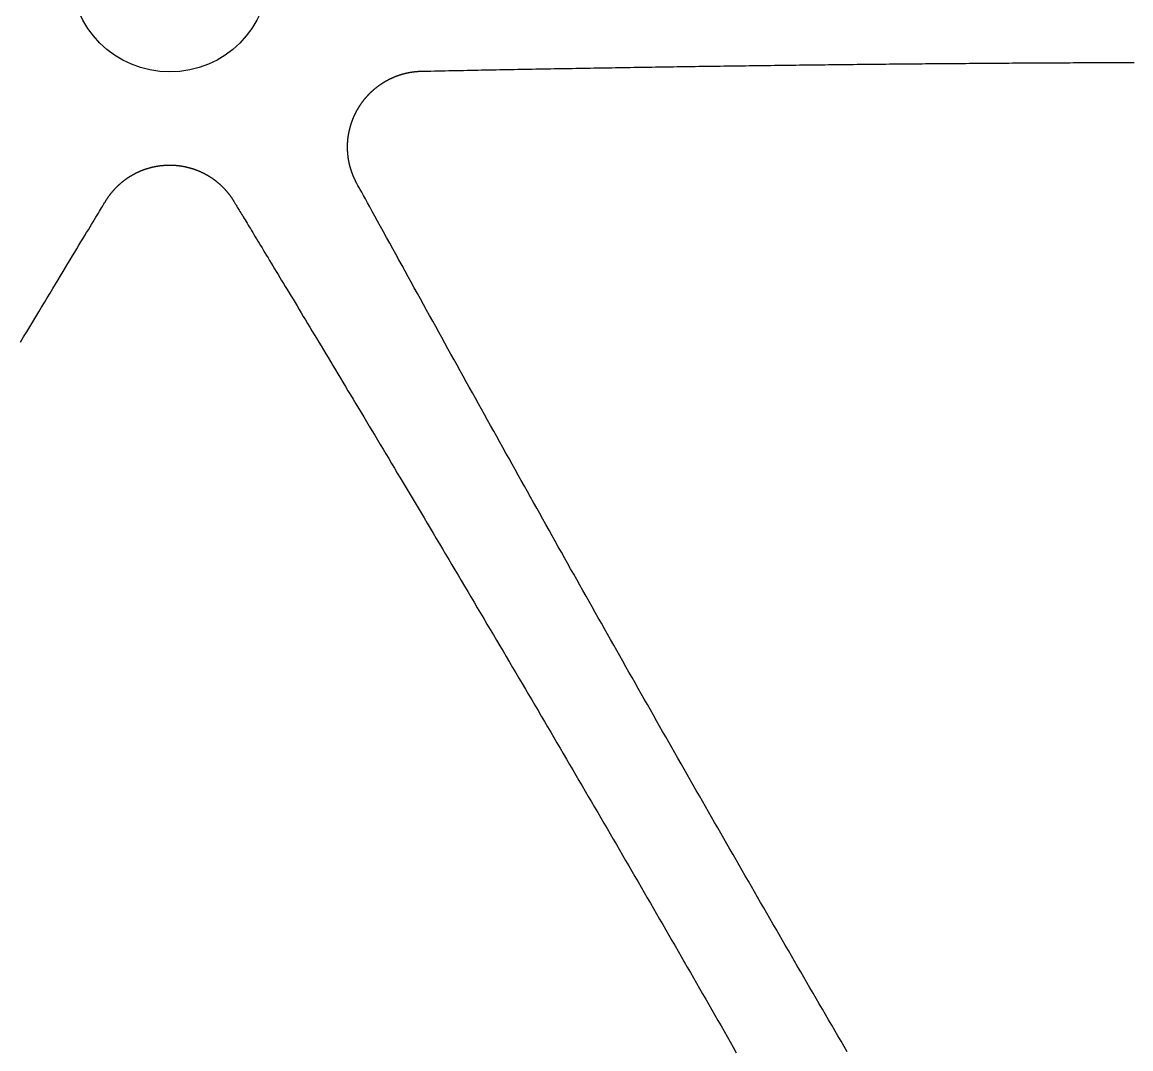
# Model space of a CAD drawing. Extents: x -3 to 136, y 0 to 121.
# Drawn here: x 81.09 to 97.9, y 15.56 to 31.12 of the extents above; entities that cross this region are included whole.
import ezdxf

# ---------------------------------------------------------------- set-up
doc = ezdxf.new("R2010")
doc.units = 0
doc.layers.get('0').update_dxf_attribs({"linetype": 'CONTINUOUS'})

msp = doc.modelspace()

# ---------------------------------------------------------------- linework, layer by layer
for points in [[(87.1494, 30.3795, 0), (87.1838, 30.3802, 0), (87.2321, 30.3812, 0), (87.288, 30.3823, 0), (87.3429, 30.3834, 0), (87.3977, 30.3845, 0), (87.453, 30.3856, 0), (87.5082, 30.3867, 0), (87.5633, 30.3878, 0), (87.6183, 30.3889, 0), (87.6732, 30.39, 0), (87.7281, 30.3911, 0), (87.7829, 30.3921, 0), (87.8378, 30.3932, 0), (87.8927, 30.3943, 0), (87.9476, 30.3953, 0), (88.0026, 30.3964, 0), (88.0576, 30.3975, 0), (88.1127, 30.3985, 0), (88.1676, 30.3996, 0), (88.2226, 30.4006, 0), (88.2776, 30.4016, 0), (88.3326, 30.4027, 0), (88.3875, 30.4037, 0), (88.4424, 30.4047, 0), (88.4974, 30.4058, 0), (88.5523, 30.4068, 0), (88.6072, 30.4078, 0), (88.6621, 30.4088, 0), (88.717, 30.4098, 0), (88.7719, 30.4108, 0), (88.8268, 30.4118, 0), (88.8817, 30.4128, 0), (88.9366, 30.4138, 0), (88.9915, 30.4148, 0), (89.0464, 30.4158, 0), (89.1013, 30.4168, 0), (89.1562, 30.4178, 0), (89.2111, 30.4187, 0), (89.2659, 30.4197, 0), (89.3208, 30.4207, 0), (89.3757, 30.4216, 0), (89.4306, 30.4226, 0), (89.4855, 30.4235, 0), (89.5404, 30.4245, 0), (89.5954, 30.4254, 0), (89.6503, 30.4264, 0), (89.7052, 30.4273, 0), (89.7601, 30.4282, 0), (89.8151, 30.4291, 0), (89.87, 30.4301, 0), (89.925, 30.431, 0), (89.9799, 30.4319, 0), (90.0348, 30.4328, 0), (90.0897, 30.4337, 0), (90.1446, 30.4346, 0), (90.1995, 30.4355, 0), (90.2544, 30.4364, 0), (90.3092, 30.4373, 0), (90.3641, 30.4382, 0), (90.4189, 30.439, 0), (90.4737, 30.4399, 0), (90.5285, 30.4408, 0), (90.5833, 30.4416, 0), (90.6381, 30.4425, 0), (90.6929, 30.4434, 0), (90.7476, 30.4442, 0), (90.8024, 30.445, 0), (90.8572, 30.4459, 0), (90.9119, 30.4467, 0), (90.9666, 30.4476, 0), (91.0213, 30.4484, 0), (91.0761, 30.4492, 0), (91.1308, 30.45, 0), (91.1855, 30.4508, 0), (91.2402, 30.4516, 0), (91.2948, 30.4524, 0), (91.3495, 30.4532, 0), (91.4042, 30.454, 0), (91.4588, 30.4548, 0), (91.5135, 30.4556, 0), (91.5681, 30.4564, 0), (91.6228, 30.4571, 0), (91.6774, 30.4579, 0), (91.7321, 30.4587, 0), (91.7867, 30.4594, 0), (91.8413, 30.4602, 0), (91.8959, 30.4609, 0), (91.9505, 30.4617, 0), (92.0051, 30.4624, 0), (92.0597, 30.4631, 0), (92.1143, 30.4639, 0), (92.1689, 30.4646, 0), (92.2235, 30.4653, 0), (92.2781, 30.466, 0), (92.3327, 30.4667, 0), (92.3873, 30.4675, 0), (92.4419, 30.4682, 0), (92.4965, 30.4688, 0), (92.551, 30.4695, 0), (92.6056, 30.4702, 0), (92.6602, 30.4709, 0), (92.7148, 30.4716, 0), (92.7693, 30.4722, 0), (92.8239, 30.4729, 0), (92.8785, 30.4736, 0), (92.9331, 30.4742, 0), (92.9876, 30.4749, 0), (93.0422, 30.4755, 0), (93.0968, 30.4762, 0), (93.1513, 30.4768, 0), (93.2059, 30.4774, 0), (93.2605, 30.4781, 0), (93.3151, 30.4787, 0), (93.3697, 30.4793, 0), (93.4242, 30.4799, 0), (93.4788, 30.4805, 0), (93.5334, 30.4811, 0), (93.588, 30.4817, 0), (93.6426, 30.4823, 0), (93.6972, 30.4829, 0), (93.7518, 30.4835, 0), (93.8064, 30.484, 0), (93.861, 30.4846, 0), (93.9156, 30.4852, 0), (93.9702, 30.4857, 0), (94.0248, 30.4863, 0), (94.0795, 30.4868, 0), (94.1341, 30.4874, 0), (94.1887, 30.4879, 0), (94.2434, 30.4885, 0), (94.298, 30.489, 0), (94.3527, 30.4895, 0), (94.4073, 30.49, 0), (94.462, 30.4906, 0), (94.5167, 30.4911, 0), (94.5714, 30.4916, 0), (94.626, 30.4921, 0), (94.6807, 30.4926, 0), (94.7354, 30.493, 0), (94.7902, 30.4935, 0), (94.8449, 30.494, 0), (94.8996, 30.4945, 0), (94.9543, 30.495, 0), (95.0091, 30.4954, 0), (95.0638, 30.4959, 0), (95.1186, 30.4963, 0), (95.1734, 30.4968, 0), (95.2282, 30.4972, 0), (95.283, 30.4976, 0), (95.3378, 30.4981, 0), (95.3926, 30.4985, 0), (95.4474, 30.4989, 0), (95.5023, 30.4993, 0), (95.5571, 30.4997, 0), (95.612, 30.5002, 0), (95.6668, 30.5006, 0), (95.7217, 30.5009, 0), (95.7766, 30.5013, 0), (95.8315, 30.5017, 0), (95.8863, 30.5021, 0), (95.9411, 30.5025, 0), (95.9959, 30.5028, 0), (96.0506, 30.5032, 0), (96.1053, 30.5036, 0), (96.16, 30.5039, 0), (96.2146, 30.5042, 0), (96.2692, 30.5046, 0), (96.3238, 30.5049, 0), (96.3784, 30.5052, 0), (96.4329, 30.5056, 0), (96.4874, 30.5059, 0), (96.5419, 30.5062, 0), (96.5963, 30.5065, 0), (96.6508, 30.5068, 0), (96.7051, 30.5071, 0), (96.7595, 30.5074, 0), (96.8139, 30.5077, 0), (96.8682, 30.5079, 0), (96.9225, 30.5082, 0), (96.9767, 30.5085, 0), (97.031, 30.5088, 0), (97.0852, 30.509, 0), (97.1394, 30.5093, 0), (97.1935, 30.5095, 0), (97.2477, 30.5097, 0), (97.3018, 30.51, 0), (97.3559, 30.5102, 0), (97.41, 30.5104, 0), (97.464, 30.5107, 0), (97.5181, 30.5109, 0), (97.5721, 30.5111, 0), (97.6261, 30.5113, 0), (97.68, 30.5115, 0), (97.734, 30.5117, 0), (97.7879, 30.5118, 0), (97.8418, 30.512, 0), (97.8957, 30.5122, 0), (97.9495, 30.5124, 0)], [(86.1663, 28.6796, 0), (86.1638, 28.6842, 0), (86.1613, 28.6889, 0), (86.1588, 28.6935, 0), (86.1563, 28.6982, 0), (86.1539, 28.7029, 0), (86.1514, 28.7076, 0), (86.149, 28.7123, 0), (86.1467, 28.717, 0), (86.1443, 28.7217, 0), (86.142, 28.7264, 0), (86.1397, 28.7312, 0), (86.1374, 28.7359, 0), (86.1351, 28.7407, 0), (86.1329, 28.7454, 0), (86.1306, 28.7502, 0), (86.1284, 28.755, 0), (86.1263, 28.7598, 0), (86.1241, 28.7646, 0), (86.122, 28.7694, 0), (86.1199, 28.7743, 0), (86.1178, 28.7791, 0), (86.1157, 28.784, 0), (86.1137, 28.7888, 0), (86.1116, 28.7937, 0), (86.1096, 28.7986, 0), (86.1077, 28.8034, 0), (86.1057, 28.8083, 0), (86.1038, 28.8132, 0), (86.1019, 28.8182, 0), (86.1, 28.8231, 0), (86.0981, 28.828, 0), (86.0963, 28.8329, 0), (86.0945, 28.8379, 0), (86.0927, 28.8429, 0), (86.0909, 28.8478, 0), (86.0892, 28.8528, 0), (86.0875, 28.8578, 0), (86.0858, 28.8628, 0), (86.0841, 28.8678, 0), (86.0824, 28.8728, 0), (86.0808, 28.8778, 0), (86.0792, 28.8828, 0), (86.0776, 28.8878, 0), (86.076, 28.8929, 0), (86.0745, 28.8979, 0), (86.073, 28.903, 0), (86.0715, 28.908, 0), (86.07, 28.9131, 0), (86.0686, 28.9182, 0), (86.0672, 28.9232, 0), (86.0658, 28.9283, 0), (86.0644, 28.9334, 0), (86.063, 28.9385, 0), (86.0617, 28.9436, 0), (86.0604, 28.9488, 0), (86.0591, 28.9539, 0), (86.0579, 28.959, 0), (86.0566, 28.9641, 0), (86.0554, 28.9693, 0), (86.0542, 28.9744, 0), (86.0531, 28.9796, 0), (86.0519, 28.9847, 0), (86.0508, 28.9899, 0), (86.0497, 28.995, 0), (86.0487, 29.0002, 0), (86.0476, 29.0054, 0), (86.0466, 29.0105, 0), (86.0456, 29.0157, 0), (86.0447, 29.0209, 0), (86.0437, 29.0261, 0), (86.0428, 29.0313, 0), (86.0419, 29.0365, 0), (86.041, 29.0417, 0), (86.0402, 29.0469, 0), (86.0393, 29.0521, 0), (86.0385, 29.0573, 0), (86.0378, 29.0625, 0), (86.037, 29.0677, 0), (86.0363, 29.0729, 0), (86.0356, 29.0781, 0), (86.0349, 29.0834, 0), (86.0342, 29.0886, 0), (86.0336, 29.0938, 0), (86.033, 29.0991, 0), (86.0324, 29.1043, 0), (86.0319, 29.1095, 0), (86.0313, 29.1148, 0), (86.0308, 29.12, 0), (86.0303, 29.1253, 0), (86.0299, 29.1305, 0), (86.0294, 29.1358, 0), (86.029, 29.141, 0), (86.0286, 29.1463, 0), (86.0282, 29.1516, 0), (86.0279, 29.1568, 0), (86.0276, 29.1621, 0), (86.0273, 29.1674, 0), (86.027, 29.1726, 0), (86.0268, 29.1779, 0), (86.0265, 29.1832, 0), (86.0264, 29.1884, 0), (86.0262, 29.1937, 0), (86.026, 29.199, 0), (86.0259, 29.2043, 0), (86.0258, 29.2095, 0), (86.0257, 29.2148, 0), (86.0257, 29.2201, 0), (86.0256, 29.2254, 0), (86.0256, 29.2306, 0), (86.0257, 29.2359, 0), (86.0257, 29.2412, 0), (86.0258, 29.2465, 0), (86.0259, 29.2517, 0), (86.026, 29.257, 0), (86.0261, 29.2623, 0), (86.0263, 29.2676, 0), (86.0265, 29.2728, 0), (86.0267, 29.2781, 0), (86.0269, 29.2834, 0), (86.0272, 29.2886, 0), (86.0275, 29.2939, 0), (86.0278, 29.2991, 0), (86.0281, 29.3044, 0), (86.0285, 29.3096, 0), (86.0289, 29.3149, 0), (86.0293, 29.3201, 0), (86.0297, 29.3254, 0), (86.0302, 29.3306, 0), (86.0306, 29.3359, 0), (86.0311, 29.3411, 0), (86.0317, 29.3463, 0), (86.0322, 29.3516, 0), (86.0328, 29.3568, 0), (86.0334, 29.362, 0), (86.034, 29.3673, 0), (86.0347, 29.3725, 0), (86.0353, 29.3777, 0), (86.036, 29.3829, 0), (86.0367, 29.3881, 0), (86.0375, 29.3933, 0), (86.0383, 29.3985, 0), (86.039, 29.4037, 0), (86.0399, 29.4089, 0), (86.0407, 29.4141, 0), (86.0415, 29.4193, 0), (86.0424, 29.4245, 0), (86.0433, 29.4296, 0), (86.0443, 29.4348, 0), (86.0452, 29.44, 0), (86.0462, 29.4451, 0), (86.0472, 29.4503, 0), (86.0482, 29.4555, 0), (86.0493, 29.4606, 0), (86.0503, 29.4658, 0), (86.0514, 29.4709, 0), (86.0526, 29.476, 0), (86.0537, 29.4812, 0), (86.0549, 29.4863, 0), (86.0561, 29.4914, 0), (86.0573, 29.4965, 0), (86.0585, 29.5016, 0), (86.0598, 29.5067, 0), (86.061, 29.5118, 0), (86.0624, 29.5169, 0), (86.0637, 29.522, 0), (86.065, 29.5271, 0), (86.0664, 29.5322, 0), (86.0678, 29.5373, 0), (86.0692, 29.5423, 0), (86.0707, 29.5474, 0), (86.0721, 29.5524, 0), (86.0736, 29.5575, 0), (86.0752, 29.5625, 0), (86.0767, 29.5676, 0), (86.0783, 29.5726, 0), (86.0798, 29.5776, 0), (86.0814, 29.5826, 0), (86.0831, 29.5876, 0), (86.0847, 29.5926, 0), (86.0864, 29.5976, 0), (86.0881, 29.6026, 0), (86.0898, 29.6076, 0), (86.0916, 29.6126, 0), (86.0934, 29.6175, 0), (86.0951, 29.6225, 0), (86.097, 29.6274, 0), (86.0988, 29.6324, 0), (86.1007, 29.6373, 0), (86.1025, 29.6422, 0), (86.1045, 29.6472, 0), (86.1064, 29.6521, 0), (86.1083, 29.657, 0), (86.1103, 29.6619, 0), (86.1123, 29.6668, 0), (86.1143, 29.6716, 0), (86.1164, 29.6765, 0), (86.1184, 29.6814, 0), (86.1205, 29.6862, 0), (86.1226, 29.691, 0), (86.1248, 29.6959, 0), (86.1269, 29.7007, 0), (86.1291, 29.7055, 0), (86.1313, 29.7103, 0), (86.1335, 29.7151, 0), (86.1357, 29.7198, 0), (86.138, 29.7246, 0), (86.1403, 29.7293, 0), (86.1426, 29.7341, 0), (86.1449, 29.7388, 0), (86.1472, 29.7435, 0), (86.1496, 29.7482, 0), (86.152, 29.7529, 0), (86.1544, 29.7576, 0), (86.1568, 29.7623, 0), (86.1593, 29.7669, 0), (86.1617, 29.7716, 0), (86.1642, 29.7762, 0), (86.1667, 29.7808, 0), (86.1693, 29.7854, 0), (86.1718, 29.79, 0), (86.1744, 29.7946, 0), (86.177, 29.7992, 0), (86.1796, 29.8038, 0), (86.1822, 29.8083, 0), (86.1849, 29.8129, 0), (86.1876, 29.8174, 0), (86.1903, 29.8219, 0), (86.193, 29.8264, 0), (86.1957, 29.8309, 0), (86.1985, 29.8354, 0), (86.2013, 29.8398, 0), (86.2041, 29.8443, 0), (86.2069, 29.8487, 0), (86.2097, 29.8531, 0), (86.2126, 29.8575, 0), (86.2155, 29.8619, 0), (86.2184, 29.8663, 0), (86.2213, 29.8707, 0), (86.2242, 29.8751, 0), (86.2272, 29.8794, 0), (86.2301, 29.8837, 0), (86.2331, 29.888, 0), (86.2362, 29.8924, 0), (86.2392, 29.8966, 0), (86.2423, 29.9009, 0), (86.2453, 29.9052, 0), (86.2484, 29.9094, 0), (86.2516, 29.9137, 0), (86.2547, 29.9179, 0), (86.2578, 29.9221, 0), (86.261, 29.9263, 0), (86.2642, 29.9305, 0), (86.2674, 29.9346, 0), (86.2707, 29.9388, 0), (86.2739, 29.9429, 0), (86.2772, 29.947, 0), (86.2805, 29.9512, 0), (86.2838, 29.9552, 0), (86.2871, 29.9593, 0), (86.2905, 29.9634, 0), (86.2938, 29.9674, 0), (86.2972, 29.9715, 0), (86.3006, 29.9755, 0), (86.304, 29.9795, 0), (86.3075, 29.9835, 0), (86.3109, 29.9875, 0), (86.3144, 29.9914, 0), (86.3179, 29.9954, 0), (86.3214, 29.9993, 0), (86.325, 30.0032, 0), (86.3285, 30.0071, 0), (86.3321, 30.011, 0), (86.3357, 30.0148, 0), (86.3393, 30.0187, 0), (86.3429, 30.0225, 0), (86.3465, 30.0263, 0), (86.3502, 30.0301, 0), (86.3539, 30.0339, 0), (86.3576, 30.0377, 0), (86.3613, 30.0414, 0), (86.365, 30.0452, 0), (86.3688, 30.0489, 0), (86.3725, 30.0526, 0), (86.3763, 30.0563, 0), (86.3801, 30.0599, 0), (86.3839, 30.0636, 0), (86.3878, 30.0672, 0), (86.3916, 30.0708, 0), (86.3955, 30.0744, 0), (86.3993, 30.078, 0), (86.4032, 30.0815, 0), (86.4071, 30.0851, 0), (86.4111, 30.0886, 0), (86.415, 30.0921, 0), (86.4189, 30.0955, 0), (86.4229, 30.099, 0), (86.4269, 30.1024, 0), (86.4309, 30.1059, 0), (86.4349, 30.1093, 0), (86.4389, 30.1127, 0), (86.443, 30.116, 0), (86.447, 30.1194, 0), (86.4511, 30.1227, 0), (86.4552, 30.126, 0), (86.4593, 30.1293, 0), (86.4634, 30.1326, 0), (86.4676, 30.1358, 0), (86.4717, 30.1391, 0), (86.4759, 30.1423, 0), (86.48, 30.1455, 0), (86.4842, 30.1486, 0), (86.4884, 30.1518, 0), (86.4926, 30.1549, 0), (86.4969, 30.1581, 0), (86.5011, 30.1612, 0), (86.5054, 30.1642, 0), (86.5097, 30.1673, 0), (86.514, 30.1703, 0), (86.5183, 30.1734, 0), (86.5226, 30.1764, 0), (86.5269, 30.1793, 0), (86.5312, 30.1823, 0), (86.5356, 30.1852, 0), (86.54, 30.1882, 0), (86.5444, 30.1911, 0), (86.5487, 30.1939, 0), (86.5532, 30.1968, 0), (86.5576, 30.1996, 0), (86.562, 30.2025, 0), (86.5665, 30.2053, 0), (86.5709, 30.208, 0), (86.5754, 30.2108, 0), (86.5799, 30.2135, 0), (86.5844, 30.2163, 0), (86.5889, 30.219, 0), (86.5934, 30.2216, 0), (86.598, 30.2243, 0), (86.6025, 30.2269, 0), (86.6071, 30.2296, 0), (86.6117, 30.2321, 0), (86.6162, 30.2347, 0), (86.6208, 30.2373, 0), (86.6255, 30.2398, 0), (86.6301, 30.2423, 0), (86.6347, 30.2448, 0), (86.6394, 30.2473, 0), (86.644, 30.2497, 0), (86.6487, 30.2522, 0), (86.6534, 30.2546, 0), (86.6581, 30.257, 0), (86.6628, 30.2593, 0), (86.6675, 30.2617, 0), (86.6722, 30.264, 0), (86.677, 30.2663, 0), (86.6817, 30.2686, 0), (86.6865, 30.2708, 0), (86.6913, 30.2731, 0), (86.6961, 30.2753, 0), (86.7009, 30.2775, 0), (86.7057, 30.2796, 0), (86.7105, 30.2818, 0), (86.7153, 30.2839, 0), (86.7202, 30.286, 0), (86.725, 30.2881, 0), (86.7299, 30.2902, 0), (86.7347, 30.2922, 0), (86.7396, 30.2942, 0), (86.7445, 30.2962, 0), (86.7494, 30.2982, 0), (86.7543, 30.3001, 0), (86.7592, 30.3021, 0), (86.7641, 30.304, 0), (86.769, 30.3058, 0), (86.774, 30.3077, 0), (86.7789, 30.3095, 0), (86.7839, 30.3113, 0), (86.7888, 30.3131, 0), (86.7938, 30.3149, 0), (86.7987, 30.3166, 0), (86.8037, 30.3183, 0), (86.8087, 30.32, 0), (86.8137, 30.3217, 0), (86.8187, 30.3233, 0), (86.8237, 30.325, 0), (86.8287, 30.3266, 0), (86.8337, 30.3281, 0), (86.8387, 30.3297, 0), (86.8438, 30.3312, 0), (86.8488, 30.3327, 0), (86.8539, 30.3342, 0), (86.8589, 30.3357, 0), (86.864, 30.3371, 0), (86.869, 30.3385, 0), (86.8741, 30.3399, 0), (86.8792, 30.3413, 0), (86.8843, 30.3426, 0), (86.8894, 30.344, 0), (86.8944, 30.3452, 0), (86.8995, 30.3465, 0), (86.9047, 30.3478, 0), (86.9098, 30.349, 0), (86.9149, 30.3502, 0), (86.92, 30.3514, 0), (86.9251, 30.3525, 0), (86.9303, 30.3537, 0), (86.9354, 30.3548, 0), (86.9405, 30.3559, 0), (86.9457, 30.3569, 0), (86.9508, 30.3579, 0), (86.956, 30.359, 0), (86.9612, 30.36, 0), (86.9663, 30.3609, 0), (86.9715, 30.3619, 0), (86.9767, 30.3628, 0), (86.9818, 30.3637, 0), (86.987, 30.3645, 0), (86.9922, 30.3654, 0), (86.9974, 30.3662, 0), (87.0026, 30.367, 0), (87.0078, 30.3678, 0), (87.013, 30.3685, 0), (87.0182, 30.3693, 0), (87.0234, 30.37, 0), (87.0286, 30.3706, 0), (87.0339, 30.3713, 0), (87.0391, 30.3719, 0), (87.0443, 30.3725, 0), (87.0495, 30.3731, 0), (87.0548, 30.3737, 0), (87.06, 30.3742, 0), (87.0653, 30.3747, 0), (87.0705, 30.3752, 0), (87.0757, 30.3756, 0), (87.081, 30.3761, 0), (87.0862, 30.3765, 0), (87.0915, 30.3769, 0), (87.0967, 30.3772, 0), (87.102, 30.3776, 0), (87.1073, 30.3779, 0), (87.1125, 30.3782, 0), (87.1178, 30.3785, 0), (87.1231, 30.3787, 0), (87.1283, 30.3789, 0), (87.1336, 30.3791, 0), (87.1389, 30.3793, 0), (87.1441, 30.3794, 0), (87.1494, 30.3795, 0)], [(82.3559, 28.4058, 0), (82.3586, 28.4103, 0), (82.3613, 28.4148, 0), (82.3641, 28.4193, 0), (82.3668, 28.4237, 0), (82.3696, 28.4282, 0), (82.3724, 28.4326, 0), (82.3752, 28.437, 0), (82.3781, 28.4414, 0), (82.381, 28.4458, 0), (82.3838, 28.4502, 0), (82.3868, 28.4546, 0), (82.3897, 28.4589, 0), (82.3926, 28.4632, 0), (82.3956, 28.4676, 0), (82.3986, 28.4719, 0), (82.4016, 28.4761, 0), (82.4046, 28.4804, 0), (82.4076, 28.4847, 0), (82.4107, 28.4889, 0), (82.4138, 28.4932, 0), (82.4169, 28.4974, 0), (82.42, 28.5016, 0), (82.4232, 28.5058, 0), (82.4263, 28.51, 0), (82.4295, 28.5141, 0), (82.4327, 28.5183, 0), (82.4359, 28.5224, 0), (82.4392, 28.5265, 0), (82.4424, 28.5306, 0), (82.4457, 28.5347, 0), (82.449, 28.5388, 0), (82.4523, 28.5428, 0), (82.4557, 28.5469, 0), (82.459, 28.5509, 0), (82.4624, 28.5549, 0), (82.4658, 28.5589, 0), (82.4692, 28.5629, 0), (82.4726, 28.5668, 0), (82.4761, 28.5708, 0), (82.4795, 28.5747, 0), (82.483, 28.5786, 0), (82.4865, 28.5825, 0), (82.49, 28.5864, 0), (82.4936, 28.5902, 0), (82.4971, 28.5941, 0), (82.5007, 28.5979, 0), (82.5043, 28.6017, 0), (82.5079, 28.6056, 0), (82.5115, 28.6093, 0), (82.5152, 28.6131, 0), (82.5188, 28.6169, 0), (82.5225, 28.6206, 0), (82.5262, 28.6243, 0), (82.5299, 28.628, 0), (82.5337, 28.6317, 0), (82.5374, 28.6354, 0), (82.5412, 28.639, 0), (82.545, 28.6426, 0), (82.5488, 28.6463, 0), (82.5526, 28.6498, 0), (82.5564, 28.6534, 0), (82.5603, 28.657, 0), (82.5642, 28.6605, 0), (82.568, 28.664, 0), (82.5719, 28.6675, 0), (82.5759, 28.671, 0), (82.5798, 28.6745, 0), (82.5837, 28.6779, 0), (82.5877, 28.6814, 0), (82.5917, 28.6848, 0), (82.5957, 28.6882, 0), (82.5997, 28.6915, 0), (82.6037, 28.6949, 0), (82.6077, 28.6982, 0), (82.6118, 28.7016, 0), (82.6159, 28.7049, 0), (82.6199, 28.7081, 0), (82.624, 28.7114, 0), (82.6282, 28.7146, 0), (82.6323, 28.7179, 0), (82.6364, 28.7211, 0), (82.6406, 28.7242, 0), (82.6448, 28.7274, 0), (82.649, 28.7305, 0), (82.6532, 28.7337, 0), (82.6574, 28.7368, 0), (82.6616, 28.7399, 0), (82.6659, 28.7429, 0), (82.6701, 28.746, 0), (82.6744, 28.749, 0), (82.6787, 28.752, 0), (82.683, 28.755, 0), (82.6873, 28.758, 0), (82.6916, 28.7609, 0), (82.696, 28.7638, 0), (82.7003, 28.7668, 0), (82.7047, 28.7696, 0), (82.7091, 28.7725, 0), (82.7135, 28.7754, 0), (82.7179, 28.7782, 0), (82.7223, 28.781, 0), (82.7268, 28.7838, 0), (82.7312, 28.7866, 0), (82.7357, 28.7893, 0), (82.7402, 28.792, 0), (82.7447, 28.7947, 0), (82.7492, 28.7974, 0), (82.7537, 28.8001, 0), (82.7582, 28.8027, 0), (82.7628, 28.8054, 0), (82.7673, 28.808, 0), (82.7719, 28.8105, 0), (82.7765, 28.8131, 0), (82.781, 28.8156, 0), (82.7856, 28.8182, 0), (82.7902, 28.8207, 0), (82.7949, 28.8231, 0), (82.7995, 28.8256, 0), (82.8041, 28.828, 0), (82.8088, 28.8304, 0), (82.8135, 28.8328, 0), (82.8181, 28.8352, 0), (82.8228, 28.8375, 0), (82.8275, 28.8398, 0), (82.8322, 28.8421, 0), (82.8369, 28.8444, 0), (82.8416, 28.8467, 0), (82.8464, 28.8489, 0), (82.8511, 28.8511, 0), (82.8559, 28.8533, 0), (82.8606, 28.8555, 0), (82.8654, 28.8576, 0), (82.8702, 28.8597, 0), (82.875, 28.8618, 0), (82.8798, 28.8639, 0), (82.8846, 28.8659, 0), (82.8894, 28.868, 0), (82.8942, 28.87, 0), (82.899, 28.872, 0), (82.9039, 28.8739, 0), (82.9087, 28.8759, 0), (82.9136, 28.8778, 0), (82.9185, 28.8797, 0), (82.9233, 28.8816, 0), (82.9282, 28.8834, 0), (82.9331, 28.8853, 0), (82.938, 28.8871, 0), (82.9429, 28.8889, 0), (82.9478, 28.8906, 0), (82.9528, 28.8924, 0), (82.9577, 28.8941, 0), (82.9626, 28.8958, 0), (82.9676, 28.8974, 0), (82.9725, 28.8991, 0), (82.9775, 28.9007, 0), (82.9825, 28.9023, 0), (82.9875, 28.9039, 0), (82.9924, 28.9055, 0), (82.9974, 28.907, 0), (83.0024, 28.9085, 0), (83.0075, 28.91, 0), (83.0125, 28.9115, 0), (83.0175, 28.9129, 0), (83.0225, 28.9143, 0), (83.0276, 28.9157, 0), (83.0326, 28.9171, 0), (83.0376, 28.9184, 0), (83.0427, 28.9198, 0), (83.0478, 28.9211, 0), (83.0528, 28.9224, 0), (83.0579, 28.9236, 0), (83.063, 28.9249, 0), (83.0681, 28.9261, 0), (83.0732, 28.9273, 0), (83.0783, 28.9284, 0), (83.0834, 28.9296, 0), (83.0885, 28.9307, 0), (83.0936, 28.9318, 0), (83.0987, 28.9329, 0), (83.1039, 28.9339, 0), (83.109, 28.9349, 0), (83.1141, 28.9359, 0), (83.1193, 28.9369, 0), (83.1244, 28.9379, 0), (83.1296, 28.9388, 0), (83.1347, 28.9397, 0), (83.1399, 28.9406, 0), (83.1451, 28.9414, 0), (83.1502, 28.9423, 0), (83.1554, 28.9431, 0), (83.1606, 28.9439, 0), (83.1658, 28.9447, 0), (83.171, 28.9454, 0), (83.1762, 28.9461, 0), (83.1814, 28.9468, 0), (83.1866, 28.9475, 0), (83.1918, 28.9481, 0), (83.197, 28.9487, 0), (83.2022, 28.9493, 0), (83.2074, 28.9499, 0), (83.2126, 28.9505, 0), (83.2179, 28.951, 0), (83.2231, 28.9515, 0), (83.2283, 28.952, 0), (83.2335, 28.9524, 0), (83.2387, 28.9529, 0), (83.2439, 28.9533, 0), (83.2492, 28.9536, 0), (83.2544, 28.954, 0), (83.2596, 28.9543, 0), (83.2648, 28.9546, 0), (83.2701, 28.9549, 0), (83.2753, 28.9552, 0), (83.2805, 28.9554, 0), (83.2857, 28.9556, 0), (83.291, 28.9558, 0), (83.2962, 28.956, 0), (83.3014, 28.9561, 0), (83.3066, 28.9563, 0), (83.3119, 28.9563, 0), (83.3171, 28.9564, 0), (83.3223, 28.9565, 0), (83.3276, 28.9565, 0), (83.3328, 28.9565, 0), (83.338, 28.9565, 0), (83.3432, 28.9564, 0), (83.3485, 28.9563, 0), (83.3537, 28.9562, 0), (83.3589, 28.9561, 0), (83.3641, 28.956, 0), (83.3694, 28.9558, 0), (83.3746, 28.9556, 0), (83.3798, 28.9554, 0), (83.385, 28.9551, 0), (83.3902, 28.9549, 0), (83.3954, 28.9546, 0), (83.4007, 28.9543, 0), (83.4059, 28.9539, 0), (83.4111, 28.9536, 0), (83.4163, 28.9532, 0), (83.4215, 28.9528, 0), (83.4267, 28.9523, 0), (83.4319, 28.9519, 0), (83.4371, 28.9514, 0), (83.4423, 28.9509, 0), (83.4475, 28.9504, 0), (83.4527, 28.9498, 0), (83.4579, 28.9492, 0), (83.4631, 28.9486, 0), (83.4683, 28.948, 0), (83.4735, 28.9474, 0), (83.4787, 28.9467, 0), (83.4838, 28.946, 0), (83.489, 28.9453, 0), (83.4942, 28.9445, 0), (83.4994, 28.9438, 0), (83.5045, 28.943, 0), (83.5097, 28.9422, 0), (83.5149, 28.9413, 0), (83.52, 28.9404, 0), (83.5252, 28.9396, 0), (83.5303, 28.9387, 0), (83.5355, 28.9377, 0), (83.5406, 28.9368, 0), (83.5458, 28.9358, 0), (83.5509, 28.9348, 0), (83.556, 28.9337, 0), (83.5612, 28.9327, 0), (83.5663, 28.9316, 0), (83.5714, 28.9305, 0), (83.5765, 28.9294, 0), (83.5816, 28.9282, 0), (83.5868, 28.9271, 0), (83.5919, 28.9259, 0), (83.597, 28.9247, 0), (83.6021, 28.9234, 0), (83.6071, 28.9221, 0), (83.6122, 28.9209, 0), (83.6173, 28.9195, 0), (83.6224, 28.9182, 0), (83.6275, 28.9168, 0), (83.6325, 28.9155, 0), (83.6376, 28.9141, 0), (83.6426, 28.9126, 0), (83.6476, 28.9112, 0), (83.6527, 28.9097, 0), (83.6577, 28.9082, 0), (83.6627, 28.9067, 0), (83.6677, 28.9051, 0), (83.6727, 28.9036, 0), (83.6777, 28.902, 0), (83.6827, 28.9004, 0), (83.6877, 28.8987, 0), (83.6926, 28.8971, 0), (83.6976, 28.8954, 0), (83.7025, 28.8937, 0), (83.7075, 28.892, 0), (83.7124, 28.8902, 0), (83.7173, 28.8884, 0), (83.7222, 28.8867, 0), (83.7271, 28.8848, 0), (83.732, 28.883, 0), (83.7369, 28.8811, 0), (83.7418, 28.8793, 0), (83.7467, 28.8774, 0), (83.7515, 28.8754, 0), (83.7564, 28.8735, 0), (83.7612, 28.8715, 0), (83.766, 28.8695, 0), (83.7709, 28.8675, 0), (83.7757, 28.8655, 0), (83.7805, 28.8634, 0), (83.7853, 28.8613, 0), (83.7901, 28.8592, 0), (83.7948, 28.8571, 0), (83.7996, 28.855, 0), (83.8043, 28.8528, 0), (83.8091, 28.8506, 0), (83.8138, 28.8484, 0), (83.8185, 28.8461, 0), (83.8233, 28.8439, 0), (83.828, 28.8416, 0), (83.8326, 28.8393, 0), (83.8373, 28.837, 0), (83.842, 28.8347, 0), (83.8467, 28.8323, 0), (83.8513, 28.8299, 0), (83.8559, 28.8275, 0), (83.8606, 28.8251, 0), (83.8652, 28.8226, 0), (83.8698, 28.8202, 0), (83.8744, 28.8177, 0), (83.879, 28.8152, 0), (83.8835, 28.8126, 0), (83.8881, 28.8101, 0), (83.8926, 28.8075, 0), (83.8972, 28.8049, 0), (83.9017, 28.8023, 0), (83.9062, 28.7996, 0), (83.9107, 28.797, 0), (83.9152, 28.7943, 0), (83.9197, 28.7916, 0), (83.9241, 28.7889, 0), (83.9286, 28.7861, 0), (83.933, 28.7834, 0), (83.9375, 28.7806, 0), (83.9419, 28.7778, 0), (83.9463, 28.7749, 0), (83.9507, 28.7721, 0), (83.9551, 28.7692, 0), (83.9594, 28.7663, 0), (83.9638, 28.7634, 0), (83.9681, 28.7605, 0), (83.9724, 28.7575, 0), (83.9768, 28.7546, 0), (83.9811, 28.7516, 0), (83.9853, 28.7486, 0), (83.9896, 28.7455, 0), (83.9939, 28.7425, 0), (83.9981, 28.7394, 0), (84.0024, 28.7363, 0), (84.0066, 28.7332, 0), (84.0108, 28.7301, 0), (84.015, 28.7269, 0), (84.0192, 28.7237, 0), (84.0233, 28.7206, 0), (84.0275, 28.7173, 0), (84.0316, 28.7141, 0), (84.0357, 28.7109, 0), (84.0398, 28.7076, 0), (84.0439, 28.7043, 0), (84.048, 28.701, 0), (84.052, 28.6977, 0), (84.0561, 28.6944, 0), (84.0601, 28.691, 0), (84.0641, 28.6876, 0), (84.0681, 28.6842, 0), (84.072, 28.6808, 0), (84.076, 28.6774, 0), (84.0799, 28.674, 0), (84.0839, 28.6705, 0), (84.0878, 28.667, 0), (84.0916, 28.6635, 0), (84.0955, 28.66, 0), (84.0994, 28.6565, 0), (84.1032, 28.6529, 0), (84.107, 28.6493, 0), (84.1108, 28.6458, 0), (84.1146, 28.6422, 0), (84.1184, 28.6385, 0), (84.1221, 28.6349, 0), (84.1259, 28.6312, 0), (84.1296, 28.6276, 0), (84.1333, 28.6239, 0), (84.137, 28.6202, 0), (84.1407, 28.6165, 0), (84.1443, 28.6127, 0), (84.1479, 28.609, 0), (84.1515, 28.6052, 0), (84.1551, 28.6014, 0), (84.1587, 28.5976, 0), (84.1623, 28.5938, 0), (84.1658, 28.5899, 0), (84.1694, 28.5861, 0), (84.1729, 28.5822, 0), (84.1763, 28.5783, 0), (84.1798, 28.5744, 0), (84.1833, 28.5705, 0), (84.1867, 28.5666, 0), (84.1901, 28.5626, 0), (84.1935, 28.5587, 0), (84.1969, 28.5547, 0), (84.2003, 28.5507, 0), (84.2036, 28.5467, 0), (84.2069, 28.5426, 0), (84.2102, 28.5386, 0), (84.2135, 28.5345, 0), (84.2168, 28.5305, 0), (84.22, 28.5264, 0), (84.2233, 28.5223, 0), (84.2265, 28.5181, 0), (84.2297, 28.514, 0), (84.2329, 28.5099, 0), (84.236, 28.5057, 0), (84.2392, 28.5015, 0), (84.2423, 28.4973, 0), (84.2454, 28.4931, 0), (84.2484, 28.4889, 0), (84.2515, 28.4846, 0), (84.2545, 28.4804, 0), (84.2576, 28.4761, 0), (84.2606, 28.4718, 0), (84.2635, 28.4675, 0), (84.2665, 28.4632, 0), (84.2695, 28.4589, 0), (84.2724, 28.4545, 0), (84.2753, 28.4502, 0), (84.2782, 28.4458, 0), (84.281, 28.4414, 0), (84.2839, 28.437, 0), (84.2867, 28.4326, 0), (84.2895, 28.4282, 0), (84.2923, 28.4237, 0), (84.295, 28.4193, 0), (84.2978, 28.4148, 0), (84.3005, 28.4103, 0), (84.3032, 28.4058, 0)], [(93.6021, 15.5135, 0), (93.5549, 15.5945, 0), (93.5076, 15.6756, 0), (93.4604, 15.7566, 0), (93.4132, 15.8376, 0), (93.366, 15.9186, 0), (93.3189, 15.9995, 0), (93.2718, 16.0805, 0), (93.2247, 16.1614, 0), (93.1777, 16.2423, 0), (93.1307, 16.3232, 0), (93.0837, 16.4041, 0), (93.0367, 16.4849, 0), (92.9898, 16.5658, 0), (92.9429, 16.6466, 0), (92.896, 16.7275, 0), (92.8492, 16.8083, 0), (92.8024, 16.8891, 0), (92.7556, 16.9699, 0), (92.7088, 17.0507, 0), (92.662, 17.1315, 0), (92.6153, 17.2123, 0), (92.5686, 17.2931, 0), (92.5219, 17.3739, 0), (92.4752, 17.4547, 0), (92.4285, 17.5355, 0), (92.3819, 17.6163, 0), (92.3353, 17.697, 0), (92.2887, 17.7778, 0), (92.2421, 17.8586, 0), (92.1955, 17.9395, 0), (92.149, 18.0203, 0), (92.1025, 18.1011, 0), (92.0559, 18.1819, 0), (92.0094, 18.2628, 0), (91.9629, 18.3436, 0), (91.9164, 18.4245, 0), (91.87, 18.5054, 0), (91.8235, 18.5863, 0), (91.7771, 18.6672, 0), (91.7306, 18.7481, 0), (91.6842, 18.829, 0), (91.6378, 18.91, 0), (91.5914, 18.991, 0), (91.545, 19.072, 0), (91.4986, 19.153, 0), (91.4522, 19.234, 0), (91.4058, 19.3151, 0), (91.3594, 19.3962, 0), (91.3131, 19.4773, 0), (91.2667, 19.5585, 0), (91.2203, 19.6396, 0), (91.174, 19.7208, 0), (91.1276, 19.8021, 0), (91.0812, 19.8833, 0), (91.0349, 19.9646, 0), (90.9885, 20.046, 0), (90.9422, 20.1273, 0), (90.8958, 20.2087, 0), (90.8494, 20.2902, 0), (90.8031, 20.3717, 0), (90.7567, 20.4532, 0), (90.7103, 20.5347, 0), (90.664, 20.6163, 0), (90.6176, 20.698, 0), (90.5712, 20.7796, 0), (90.5248, 20.8614, 0), (90.4784, 20.9431, 0), (90.432, 21.025, 0), (90.3856, 21.1068, 0), (90.3392, 21.1887, 0), (90.2928, 21.2707, 0), (90.2463, 21.3527, 0), (90.1999, 21.4348, 0), (90.1534, 21.5169, 0), (90.107, 21.5991, 0), (90.0605, 21.6813, 0), (90.014, 21.7636, 0), (89.9675, 21.8459, 0), (89.921, 21.9283, 0), (89.8744, 22.0107, 0), (89.8279, 22.0932, 0), (89.7813, 22.1758, 0), (89.7347, 22.2585, 0), (89.6881, 22.3412, 0), (89.6415, 22.4239, 0), (89.5949, 22.5068, 0), (89.5482, 22.5896, 0), (89.5016, 22.6726, 0), (89.4549, 22.7556, 0), (89.4081, 22.8387, 0), (89.3614, 22.9219, 0), (89.3147, 23.0052, 0), (89.2679, 23.0885, 0), (89.2211, 23.1719, 0), (89.1743, 23.2553, 0), (89.1274, 23.3389, 0), (89.0805, 23.4225, 0), (89.0336, 23.5062, 0), (88.9867, 23.5899, 0), (88.9399, 23.6736, 0), (88.8931, 23.7572, 0), (88.8463, 23.8408, 0), (88.7996, 23.9243, 0), (88.7529, 24.0078, 0), (88.7063, 24.0912, 0), (88.6597, 24.1746, 0), (88.6132, 24.258, 0), (88.5667, 24.3413, 0), (88.5202, 24.4246, 0), (88.4737, 24.5078, 0), (88.4273, 24.5911, 0), (88.3809, 24.6743, 0), (88.3345, 24.7575, 0), (88.2882, 24.8407, 0), (88.2419, 24.9239, 0), (88.1955, 25.0071, 0), (88.1493, 25.0903, 0), (88.103, 25.1735, 0), (88.0567, 25.2567, 0), (88.0105, 25.3399, 0), (87.9642, 25.4232, 0), (87.918, 25.5064, 0), (87.8717, 25.5897, 0), (87.8255, 25.673, 0), (87.7793, 25.7563, 0), (87.7331, 25.8396, 0), (87.6868, 25.923, 0), (87.6406, 26.0065, 0), (87.5943, 26.0899, 0), (87.5481, 26.1734, 0), (87.5018, 26.257, 0), (87.4555, 26.3406, 0), (87.4092, 26.4243, 0), (87.3629, 26.508, 0), (87.3166, 26.5918, 0), (87.2702, 26.6757, 0), (87.2238, 26.7596, 0), (87.1774, 26.8436, 0), (87.131, 26.9277, 0), (87.0845, 27.0118, 0), (87.038, 27.0961, 0), (86.9915, 27.1804, 0), (86.9449, 27.2648, 0), (86.8983, 27.3493, 0), (86.8516, 27.4339, 0), (86.8049, 27.5187, 0), (86.7582, 27.6035, 0), (86.7114, 27.6884, 0), (86.6646, 27.7735, 0), (86.6177, 27.8586, 0), (86.5711, 27.9433, 0), (86.5258, 28.0256, 0), (86.4822, 28.1049, 0), (86.4403, 28.181, 0), (86.4006, 28.2533, 0), (86.3631, 28.3214, 0), (86.3282, 28.385, 0), (86.296, 28.4436, 0), (86.2667, 28.4968, 0), (86.2407, 28.5442, 0), (86.2181, 28.5854, 0), (86.1991, 28.6199, 0), (86.184, 28.6474, 0), (86.173, 28.6675, 0), (86.1663, 28.6796, 0)], [(81.0682, 26.2722, 0), (81.1157, 26.3511, 0), (81.1627, 26.429, 0), (81.2091, 26.506, 0), (81.2548, 26.582, 0), (81.3, 26.657, 0), (81.3446, 26.7309, 0), (81.3884, 26.8037, 0), (81.4317, 26.8753, 0), (81.4742, 26.9458, 0), (81.516, 27.0151, 0), (81.557, 27.0831, 0), (81.5973, 27.1499, 0), (81.6368, 27.2154, 0), (81.6756, 27.2795, 0), (81.7134, 27.3423, 0), (81.7505, 27.4036, 0), (81.7867, 27.4635, 0), (81.822, 27.522, 0), (81.8564, 27.5789, 0), (81.8899, 27.6343, 0), (81.9224, 27.6881, 0), (81.9539, 27.7403, 0), (81.9845, 27.7909, 0), (82.0141, 27.8398, 0), (82.0426, 27.887, 0), (82.0701, 27.9324, 0), (82.0965, 27.9761, 0), (82.1218, 28.0179, 0), (82.1459, 28.058, 0), (82.169, 28.0961, 0), (82.1909, 28.1323, 0), (82.2116, 28.1666, 0), (82.2312, 28.1989, 0), (82.2495, 28.2292, 0), (82.2665, 28.2575, 0), (82.2823, 28.2836, 0), (82.2969, 28.3077, 0), (82.3101, 28.3296, 0), (82.322, 28.3494, 0), (82.3325, 28.3669, 0), (82.3417, 28.3821, 0), (82.3495, 28.3951, 0), (82.3559, 28.4058, 0)], [(84.3032, 28.4058, 0), (84.3075, 28.3986, 0), (84.3125, 28.3903, 0), (84.3181, 28.381, 0), (84.3243, 28.3707, 0), (84.3311, 28.3594, 0), (84.3385, 28.3471, 0), (84.3465, 28.3339, 0), (84.3551, 28.3196, 0), (84.3643, 28.3044, 0), (84.3741, 28.2882, 0), (84.3844, 28.271, 0), (84.3954, 28.2529, 0), (84.4069, 28.2339, 0), (84.419, 28.2139, 0), (84.4317, 28.1929, 0), (84.4449, 28.1711, 0), (84.4587, 28.1483, 0), (84.473, 28.1246, 0), (84.4879, 28.1, 0), (84.5033, 28.0744, 0), (84.5193, 28.048, 0), (84.5358, 28.0207, 0), (84.5529, 27.9926, 0), (84.5705, 27.9635, 0), (84.5886, 27.9336, 0), (84.6072, 27.9028, 0), (84.6263, 27.8711, 0), (84.646, 27.8386, 0), (84.6661, 27.8053, 0), (84.6868, 27.7711, 0), (84.708, 27.7361, 0), (84.7297, 27.7003, 0), (84.7518, 27.6636, 0), (84.7745, 27.6262, 0), (84.7976, 27.5879, 0), (84.8212, 27.5488, 0), (84.8453, 27.509, 0), (84.8698, 27.4683, 0), (84.8949, 27.4269, 0), (84.9204, 27.3847, 0), (84.9463, 27.3418, 0), (84.9727, 27.298, 0), (84.9996, 27.2536, 0), (85.0269, 27.2083, 0), (85.0546, 27.1624, 0), (85.0828, 27.1157, 0), (85.1114, 27.0683, 0), (85.1404, 27.0201, 0), (85.1699, 26.9713, 0), (85.1998, 26.9217, 0), (85.2301, 26.8715, 0), (85.2608, 26.8205, 0), (85.292, 26.7689, 0), (85.3235, 26.7165, 0), (85.3554, 26.6635, 0), (85.3878, 26.6099, 0), (85.4205, 26.5555, 0), (85.4536, 26.5005, 0), (85.4871, 26.4449, 0), (85.521, 26.3886, 0), (85.5552, 26.3317, 0), (85.5899, 26.2742, 0), (85.6248, 26.216, 0), (85.6602, 26.1572, 0), (85.6959, 26.0978, 0), (85.732, 26.0378, 0), (85.7684, 25.9772, 0), (85.8052, 25.9161, 0), (85.8423, 25.8543, 0), (85.8797, 25.792, 0), (85.9175, 25.729, 0), (85.9556, 25.6656, 0), (85.9941, 25.6015, 0), (86.0328, 25.5369, 0), (86.0719, 25.4718, 0), (86.1113, 25.4061, 0), (86.151, 25.3399, 0), (86.191, 25.2732, 0), (86.2313, 25.206, 0), (86.2719, 25.1382, 0), (86.3128, 25.0699, 0), (86.354, 25.0012, 0), (86.3954, 24.9319, 0), (86.4372, 24.8622, 0), (86.4792, 24.7919, 0), (86.5215, 24.7212, 0), (86.5641, 24.6501, 0), (86.6069, 24.5785, 0), (86.65, 24.5064, 0), (86.6933, 24.4338, 0), (86.7369, 24.3609, 0), (86.7807, 24.2875, 0), (86.8248, 24.2137, 0), (86.8691, 24.1394, 0), (86.9137, 24.0647, 0), (86.9585, 23.9897, 0), (87.0035, 23.9142, 0), (87.0487, 23.8383, 0), (87.0942, 23.7621, 0), (87.1398, 23.6854, 0), (87.1857, 23.6084, 0), (87.2318, 23.531, 0), (87.2781, 23.4533, 0), (87.3245, 23.3752, 0), (87.3712, 23.2967, 0), (87.4181, 23.2179, 0), (87.4651, 23.1388, 0), (87.5123, 23.0593, 0), (87.5597, 22.9795, 0), (87.6073, 22.8994, 0), (87.655, 22.819, 0), (87.7029, 22.7383, 0), (87.751, 22.6572, 0), (87.7992, 22.5759, 0), (87.8475, 22.4943, 0), (87.8961, 22.4125, 0), (87.9447, 22.3303, 0), (87.9935, 22.2479, 0), (88.0424, 22.1653, 0), (88.0913, 22.0827, 0), (88.14, 22.0002, 0), (88.1888, 21.9178, 0), (88.2375, 21.8354, 0), (88.2861, 21.753, 0), (88.3347, 21.6707, 0), (88.3832, 21.5885, 0), (88.4317, 21.5063, 0), (88.4801, 21.4242, 0), (88.5285, 21.3422, 0), (88.5768, 21.2602, 0), (88.6251, 21.1782, 0), (88.6734, 21.0963, 0), (88.7215, 21.0144, 0), (88.7697, 20.9326, 0), (88.8178, 20.8508, 0), (88.8658, 20.7691, 0), (88.9138, 20.6874, 0), (88.9618, 20.6058, 0), (89.0097, 20.5242, 0), (89.0575, 20.4426, 0), (89.1054, 20.3611, 0), (89.1531, 20.2796, 0), (89.2009, 20.1982, 0), (89.2486, 20.1168, 0), (89.2962, 20.0354, 0), (89.3439, 19.9541, 0), (89.3914, 19.8728, 0), (89.439, 19.7915, 0), (89.4865, 19.7103, 0), (89.534, 19.6291, 0), (89.5814, 19.5479, 0), (89.6288, 19.4668, 0), (89.6761, 19.3857, 0), (89.7235, 19.3046, 0), (89.7708, 19.2235, 0), (89.818, 19.1424, 0), (89.8652, 19.0614, 0), (89.9124, 18.9804, 0), (89.9596, 18.8994, 0), (90.0067, 18.8185, 0), (90.0538, 18.7375, 0), (90.1009, 18.6566, 0), (90.1479, 18.5757, 0), (90.1949, 18.4948, 0), (90.2419, 18.4139, 0), (90.2889, 18.3331, 0), (90.3358, 18.2522, 0), (90.3827, 18.1714, 0), (90.4296, 18.0905, 0), (90.4764, 18.0097, 0), (90.5232, 17.9289, 0), (90.5701, 17.8481, 0), (90.6168, 17.7673, 0), (90.6636, 17.6865, 0), (90.7103, 17.6057, 0), (90.757, 17.5249, 0), (90.8037, 17.4441, 0), (90.8504, 17.3633, 0), (90.8971, 17.2826, 0), (90.9437, 17.2018, 0), (90.9903, 17.121, 0), (91.0369, 17.0402, 0), (91.0835, 16.9594, 0), (91.1301, 16.8786, 0), (91.1766, 16.7977, 0), (91.2232, 16.7169, 0), (91.2697, 16.6361, 0), (91.3162, 16.5553, 0), (91.3627, 16.4744, 0), (91.4092, 16.3935, 0), (91.4556, 16.3127, 0), (91.5021, 16.2318, 0), (91.5485, 16.1509, 0), (91.595, 16.0699, 0), (91.6414, 15.989, 0), (91.6878, 15.908, 0), (91.7342, 15.827, 0), (91.7806, 15.746, 0), (91.827, 15.665, 0), (91.8734, 15.584, 0), (91.9198, 15.5029, 0)]]:
    msp.add_polyline3d(points)
msp.add_circle((83.3325, 31.86722), 1.5)

doc.saveas('drawing.dxf')
